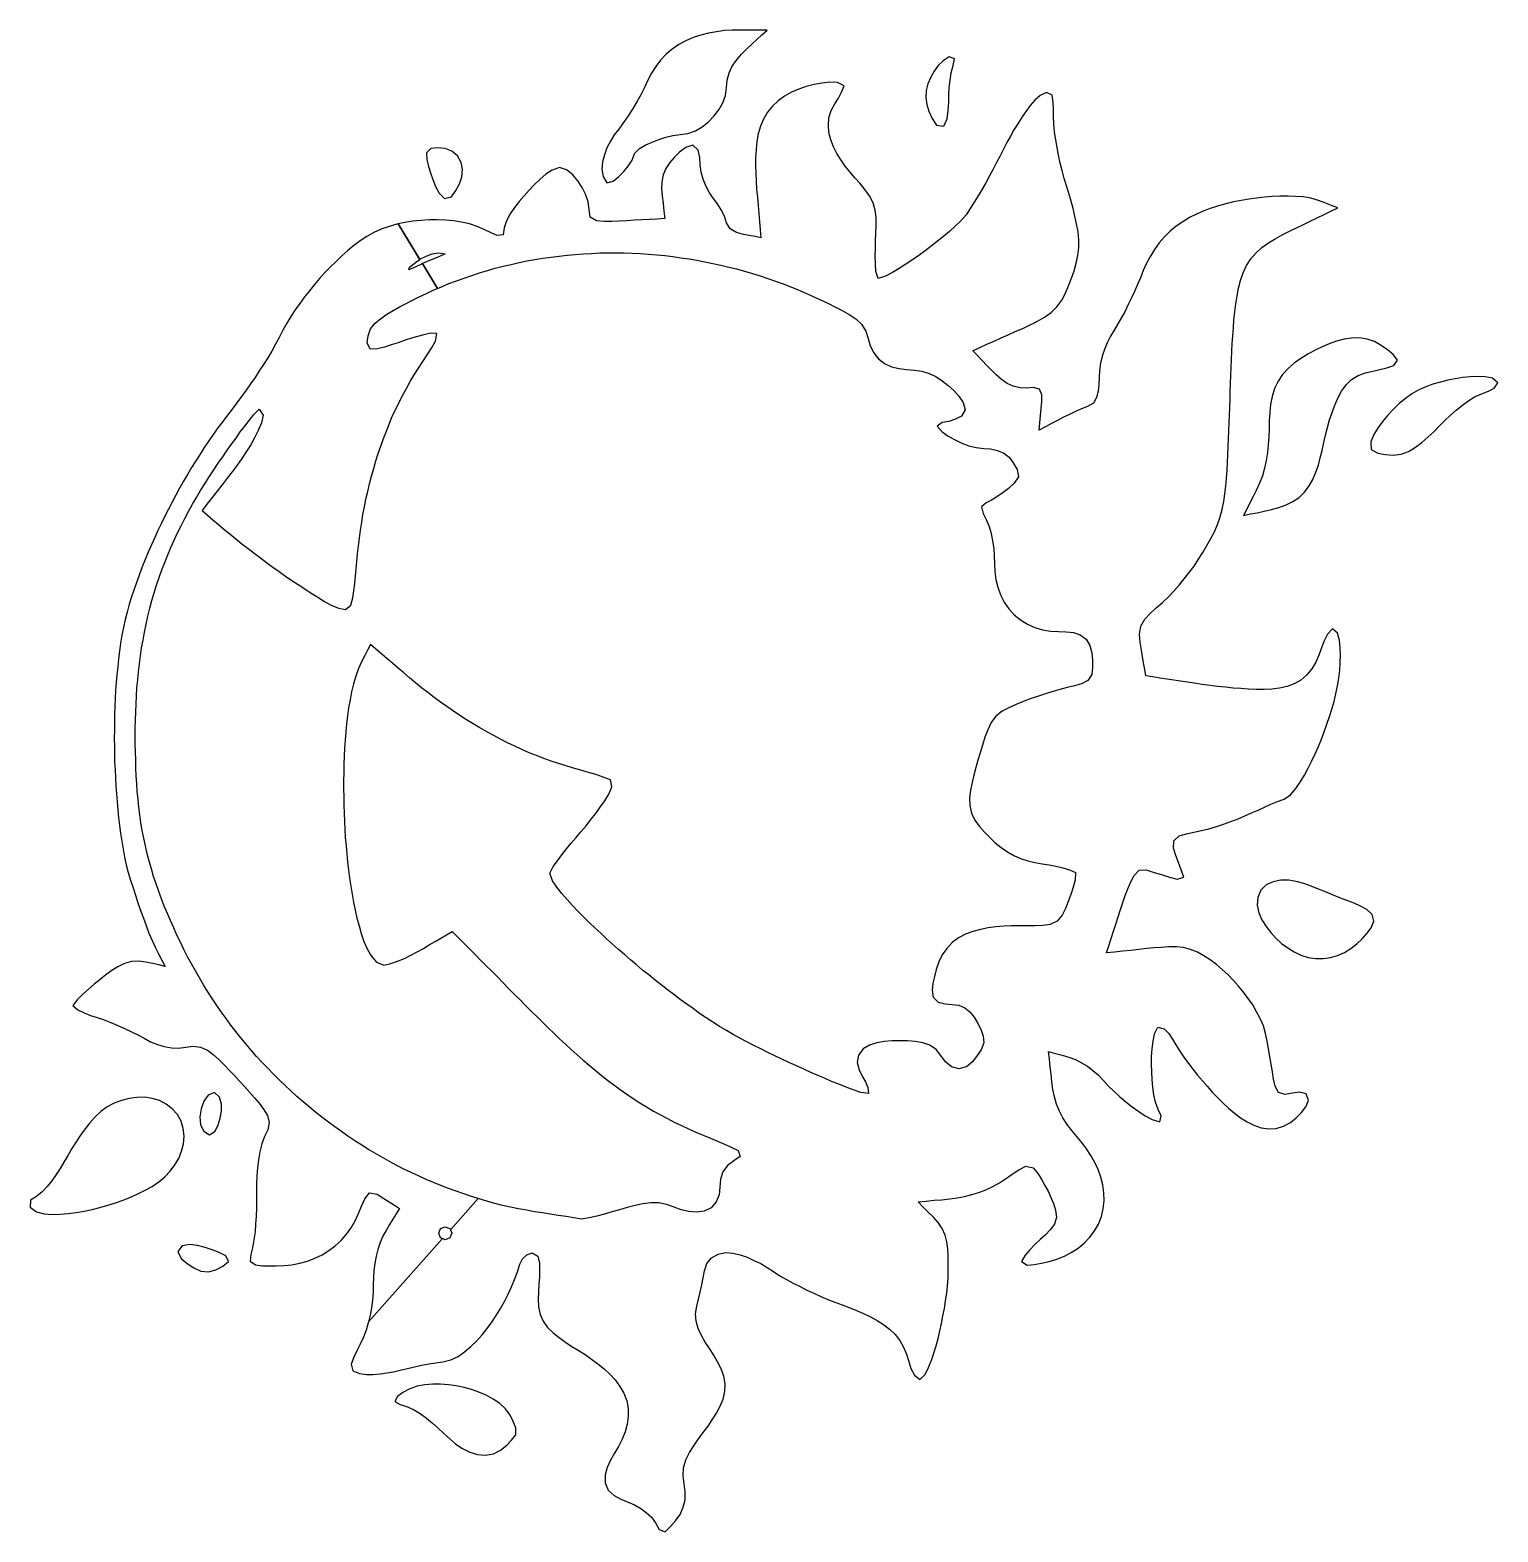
# Model space of a CAD drawing. Extents: x 0 to 63.4, y 0.4 to 65.2.
import ezdxf

# ---------------------------------------------------------------- set-up
doc = ezdxf.new("R2010")
doc.units = 0
doc.layers.add('ink_ext_XXXXXX', color=7, linetype='CONTINUOUS')

msp = doc.modelspace()

# ---------------------------------------------------------------- linework, layer by layer
at = {"layer": 'ink_ext_XXXXXX', "color": 7}
for points in [[(30.691667, 65.210972), (30.347708, 65.202153), (30.00375, 65.184514), (29.659792, 65.140417), (29.324653, 65.078681), (28.989514, 64.990486), (28.663194, 64.884653), (28.345694, 64.743542), (28.037014, 64.584792), (27.754792, 64.390764), (27.490208, 64.170278), (27.252083, 63.914514), (27.040417, 63.641111), (26.864028, 63.350069), (26.705278, 63.041389), (26.555347, 62.723889), (26.396597, 62.415208), (26.229028, 62.106528), (26.043819, 61.797847), (25.858611, 61.506806), (25.655764, 61.215764), (25.444097, 60.933542), (25.250069, 60.686597), (25.0825, 60.413194), (24.932569, 60.130972), (24.826736, 59.831111), (24.747361, 59.522431), (24.720903, 59.204931), (24.773819, 58.887431), (24.932569, 58.614028), (25.205972, 58.693403), (25.444097, 58.887431), (25.664583, 59.099097), (25.858611, 59.337222), (26.026181, 59.592986), (26.132014, 59.875208), (26.343681, 60.095694), (26.608264, 60.254444), (26.890486, 60.377917), (27.181528, 60.492569), (27.481389, 60.589583), (27.78125, 60.660139), (28.089931, 60.695417), (28.425069, 60.739514), (28.751389, 60.862986), (29.042431, 61.030556), (29.315833, 61.242222), (29.553958, 61.489167), (29.765625, 61.762569), (29.933194, 62.062431), (30.047847, 62.379931), (30.091944, 62.723889), (30.118403, 63.041389), (30.206597, 63.358889), (30.347708, 63.649931), (30.524097, 63.914514), (30.735764, 64.161458), (30.965069, 64.390764), (31.185556, 64.602431), (31.406042, 64.805278), (31.626528, 65.008125), (31.847014, 65.210972), (31.555972, 65.210972), (31.264931, 65.210972), (30.982708, 65.210972), (30.691667, 65.210972), (30.691667, 65.210972)], [(39.705139, 64.055625), (39.449375, 63.888056), (39.237708, 63.676389), (39.061319, 63.438264), (38.911389, 63.173681), (38.787917, 62.891458), (38.717361, 62.600417), (38.699722, 62.300556), (38.743819, 62.000694), (38.832014, 61.709653), (38.973125, 61.392153), (39.167153, 61.101111), (39.475833, 61.065833), (39.616944, 61.383333), (39.669861, 61.736111), (39.6875, 62.088889), (39.696319, 62.406389), (39.713958, 62.723889), (39.749236, 63.050208), (39.793333, 63.367708), (39.872708, 63.676389), (39.934444, 63.967431), (39.705139, 64.055625), (39.705139, 64.055625)], [(34.554583, 62.962014), (34.210625, 62.917917), (33.875486, 62.856181), (33.540347, 62.776806), (33.214028, 62.662153), (32.905347, 62.529861), (32.605486, 62.362292), (32.332083, 62.159444), (32.076319, 61.930139), (31.864653, 61.665556), (31.697083, 61.365694), (31.564792, 61.057014), (31.467778, 60.730694), (31.406042, 60.395556), (31.370764, 60.051597), (31.353125, 59.716458), (31.353125, 59.3725), (31.361944, 59.028542), (31.379583, 58.693403), (31.397222, 58.349444), (31.4325, 57.996667), (31.458958, 57.643889), (31.494236, 57.299931), (31.520694, 56.947153), (31.547153, 56.594375), (31.582431, 56.241597), (31.335486, 56.294514), (31.079722, 56.338611), (30.832778, 56.391528), (30.532917, 56.479722), (30.259514, 56.629653), (30.091944, 56.885417), (30.00375, 57.176458), (29.871458, 57.449861), (29.703889, 57.705625), (29.5275, 57.952569), (29.351111, 58.208333), (29.201181, 58.490556), (29.086528, 58.772778), (28.998333, 59.072639), (28.963056, 59.390139), (28.945417, 59.707639), (28.874861, 60.025139), (28.636736, 60.236806), (28.336875, 60.139792), (28.072292, 59.945764), (27.842986, 59.716458), (27.648958, 59.487153), (27.481389, 59.240208), (27.366736, 58.957986), (27.305, 58.658125), (27.296181, 58.358264), (27.322639, 58.058403), (27.357917, 57.732083), (27.393194, 57.396944), (27.428472, 57.070625), (27.102153, 57.052986), (26.775833, 57.035347), (26.449514, 57.017708), (26.123194, 57.000069), (25.796875, 56.982431), (25.470556, 56.964792), (25.144236, 56.947153), (24.817917, 56.947153), (24.491597, 56.982431), (24.218194, 57.141181), (24.165278, 57.458681), (24.121181, 57.793819), (24.015347, 58.120139), (23.865417, 58.42), (23.680208, 58.702222), (23.459722, 58.966806), (23.195139, 59.178472), (22.886458, 59.284306), (22.577778, 59.169653), (22.304375, 58.984444), (22.048611, 58.772778), (21.810486, 58.543472), (21.581181, 58.305347), (21.360694, 58.058403), (21.149028, 57.811458), (20.946181, 57.546875), (20.760972, 57.273472), (20.593403, 56.982431), (20.505208, 56.67375), (20.461111, 56.373889), (20.196528, 56.347431), (19.931944, 56.462083), (19.667361, 56.594375), (19.341042, 56.735486), (19.005903, 56.841319), (18.661944, 56.920694), (18.309167, 56.973611), (17.965208, 57.000069), (17.612431, 57.017708), (17.259653, 57.017708), (16.906875, 56.99125), (16.562917, 56.955972), (16.210139, 56.903056), (15.927917, 56.841319), (16.853958, 55.306736), (16.889236, 55.333194), (17.136181, 55.456667), (17.391944, 55.553681), (17.656528, 55.597778), (17.947569, 55.544861), (17.674167, 55.421389), (17.427222, 55.315556), (17.180278, 55.218542), (16.968611, 55.130347), (17.62125, 54.054375), (17.788819, 54.124931), (18.115139, 54.266042), (18.441458, 54.389514), (18.767778, 54.504167), (19.102917, 54.618819), (19.438056, 54.733472), (19.773194, 54.830486), (20.108333, 54.9275), (20.452292, 55.015694), (20.79625, 55.095069), (21.140208, 55.174444), (21.484167, 55.245), (21.828125, 55.306736), (22.172083, 55.359653), (22.524861, 55.412569), (22.868819, 55.456667), (23.221597, 55.491944), (23.565556, 55.527222), (23.918333, 55.553681), (24.271111, 55.571319), (24.623889, 55.588958), (24.976667, 55.588958), (25.329444, 55.597778), (25.673403, 55.588958), (26.026181, 55.580139), (26.378958, 55.5625), (26.731736, 55.536042), (27.084514, 55.509583), (27.428472, 55.474306), (27.78125, 55.430208), (28.125208, 55.386111), (28.477986, 55.333194), (28.821944, 55.280278), (29.165903, 55.209722), (29.509861, 55.139167), (29.853819, 55.068611), (30.197778, 54.980417), (30.532917, 54.901042), (30.876875, 54.804028), (31.212014, 54.707014), (31.547153, 54.601181), (31.882292, 54.486528), (32.217431, 54.371875), (32.54375, 54.257222), (32.870069, 54.124931), (33.196389, 53.992639), (33.522708, 53.851528), (33.840208, 53.710417), (34.157708, 53.569306), (34.466389, 53.419375), (34.775069, 53.269444), (35.08375, 53.110694), (35.383611, 52.934306), (35.674653, 52.740278), (35.921597, 52.510972), (36.115625, 52.219931), (36.212639, 51.893611), (36.300833, 51.576111), (36.450764, 51.27625), (36.653611, 51.020486), (36.918194, 50.817639), (37.218056, 50.676528), (37.544375, 50.597153), (37.870694, 50.553056), (38.205833, 50.535417), (38.523333, 50.491319), (38.840833, 50.394306), (39.131875, 50.253194), (39.405278, 50.076806), (39.669861, 49.873958), (39.907986, 49.653472), (40.128472, 49.415347), (40.304861, 49.141944), (40.393056, 48.824444), (40.243125, 48.551042), (39.978542, 48.41875), (39.696319, 48.321736), (39.405278, 48.277639), (39.184792, 48.118889), (39.405278, 47.871944), (39.669861, 47.686736), (39.960903, 47.527986), (40.251944, 47.386875), (40.560625, 47.272222), (40.878125, 47.192847), (41.204444, 47.14875), (41.495486, 47.131111), (41.786528, 47.069375), (42.059931, 46.954722), (42.298056, 46.769514), (42.474444, 46.531389), (42.642014, 46.240347), (42.694931, 45.922847), (42.509722, 45.649444), (42.262778, 45.428958), (42.033472, 45.252569), (41.804167, 45.093819), (41.557222, 44.935069), (41.301458, 44.811597), (41.098611, 44.626389), (41.169167, 44.344167), (41.310278, 44.088403), (41.43375, 43.788542), (41.521944, 43.479861), (41.583681, 43.162361), (41.627778, 42.836042), (41.654236, 42.518542), (41.663056, 42.192222), (41.680694, 41.848264), (41.724792, 41.495486), (41.804167, 41.160347), (41.927639, 40.834028), (42.086389, 40.516528), (42.280417, 40.234306), (42.518542, 39.969722), (42.783125, 39.749236), (43.082986, 39.564028), (43.400486, 39.422917), (43.735625, 39.325903), (44.079583, 39.264167), (44.432361, 39.246528), (44.749861, 39.237708), (45.067361, 39.202431), (45.367222, 39.105417), (45.622986, 38.920208), (45.781736, 38.646806), (45.861111, 38.338125), (45.887569, 38.020625), (45.896389, 37.703125), (45.861111, 37.394444), (45.693542, 37.138681), (45.420139, 36.98875), (45.120278, 36.909375), (44.802778, 36.838819), (44.485278, 36.750625), (44.176597, 36.662431), (43.867917, 36.565417), (43.559236, 36.459583), (43.250556, 36.35375), (42.950694, 36.239097), (42.624375, 36.115625), (42.306875, 35.974514), (41.998194, 35.815764), (41.724792, 35.604097), (41.521944, 35.321875), (41.372014, 35.013194), (41.248542, 34.686875), (41.142708, 34.351736), (41.045694, 34.016597), (40.948681, 33.699097), (40.860486, 33.381597), (40.772292, 33.055278), (40.692917, 32.728958), (40.631181, 32.402639), (40.587083, 32.076319), (40.595903, 31.741181), (40.666458, 31.414861), (40.816389, 31.115), (41.010417, 30.841597), (41.230903, 30.594653), (41.469028, 30.356528), (41.698333, 30.136042), (41.954097, 29.933194), (42.218681, 29.747986), (42.492083, 29.589236), (42.791944, 29.456944), (43.100625, 29.359931), (43.409306, 29.280556), (43.726806, 29.227639), (44.026667, 29.174722), (44.317708, 29.121806), (44.60875, 29.05125), (44.899792, 28.971875), (45.164375, 28.848403), (45.146736, 28.530903), (45.058542, 28.213403), (44.961528, 27.904722), (44.846875, 27.604861), (44.723403, 27.296181), (44.582292, 27.005139), (44.370625, 26.749375), (44.070764, 26.608264), (43.744444, 26.564167), (43.409306, 26.555347), (43.074167, 26.546528), (42.747847, 26.546528), (42.403889, 26.546528), (42.06875, 26.528889), (41.724792, 26.502431), (41.389653, 26.458333), (41.054514, 26.387778), (40.728194, 26.299583), (40.410694, 26.184931), (40.110833, 26.026181), (39.837431, 25.823333), (39.599306, 25.576389), (39.405278, 25.294167), (39.255347, 24.994306), (39.149514, 24.667986), (39.070139, 24.368125), (39.008403, 24.068264), (38.973125, 23.768403), (39.017222, 23.468542), (39.228889, 23.248056), (39.52875, 23.1775), (39.837431, 23.159861), (40.119653, 23.124583), (40.384236, 23.009931), (40.604722, 22.833542), (40.789931, 22.604236), (40.931042, 22.357292), (41.072153, 22.083889), (41.177986, 21.792847), (41.204444, 21.492986), (41.089792, 21.201944), (40.922222, 20.946181), (40.710556, 20.681597), (40.454792, 20.469931), (40.128472, 20.372917), (39.810972, 20.461111), (39.555208, 20.681597), (39.343542, 20.955), (39.140694, 21.210764), (38.876111, 21.395972), (38.567431, 21.501806), (38.241111, 21.554722), (37.914792, 21.581181), (37.588472, 21.59), (37.253333, 21.581181), (36.918194, 21.554722), (36.591875, 21.501806), (36.274375, 21.404792), (35.992153, 21.237222), (35.789306, 20.972639), (35.736389, 20.646319), (35.815764, 20.328819), (35.965694, 20.028958), (36.097986, 19.808472), (36.195, 19.570347), (36.221458, 19.314583), (35.895139, 19.358681), (35.568819, 19.464514), (35.260139, 19.587986), (34.942639, 19.711458), (34.633958, 19.834931), (34.325278, 19.967222), (34.016597, 20.099514), (33.707917, 20.231806), (33.399236, 20.372917), (33.090556, 20.514028), (32.781875, 20.655139), (32.482014, 20.79625), (32.182153, 20.937361), (31.873472, 21.087292), (31.573611, 21.237222), (31.27375, 21.387153), (30.973889, 21.537083), (30.674028, 21.695833), (30.382986, 21.863403), (30.091944, 22.030972), (29.800903, 22.207361), (29.509861, 22.392569), (29.218819, 22.577778), (28.936597, 22.771806), (28.654375, 22.974653), (28.380972, 23.168681), (28.09875, 23.371528), (27.825347, 23.583194), (27.551944, 23.786042), (27.278542, 23.997708), (27.013958, 24.209375), (26.740556, 24.429861), (26.475972, 24.641528), (26.211389, 24.862014), (25.955625, 25.0825), (25.691042, 25.311806), (25.435278, 25.532292), (25.170694, 25.761597), (24.92375, 25.990903), (24.667986, 26.229028), (24.412222, 26.458333), (24.165278, 26.696458), (23.918333, 26.934583), (23.680208, 27.181528), (23.442083, 27.428472), (23.212778, 27.684236), (22.992292, 27.94), (22.771806, 28.213403), (22.586597, 28.495625), (22.471944, 28.821944), (22.613056, 29.104167), (22.798264, 29.359931), (22.992292, 29.615694), (23.186319, 29.871458), (23.389167, 30.118403), (23.600833, 30.356528), (23.8125, 30.612292), (24.032986, 30.868056), (24.244653, 31.132639), (24.456319, 31.397222), (24.650347, 31.670625), (24.844375, 31.944028), (25.020764, 32.235069), (25.144236, 32.54375), (25.0825, 32.843611), (24.773819, 32.967083), (24.456319, 33.072917), (24.138819, 33.169931), (23.8125, 33.266944), (23.495, 33.355139), (23.1775, 33.452153), (22.851181, 33.549167), (22.524861, 33.655), (22.207361, 33.769653), (21.889861, 33.893125), (21.572361, 34.016597), (21.263681, 34.157708), (20.955, 34.298819), (20.646319, 34.44875), (20.346458, 34.598681), (20.046597, 34.757431), (19.746736, 34.925), (19.455694, 35.092569), (19.164653, 35.268958), (18.873611, 35.445347), (18.591389, 35.630556), (18.309167, 35.815764), (18.026944, 36.009792), (17.744722, 36.203819), (17.471319, 36.406667), (17.206736, 36.618333), (16.933333, 36.821181), (16.66875, 37.041667), (16.412986, 37.253333), (16.174861, 37.465), (15.927917, 37.667847), (15.689792, 37.870694), (15.451667, 38.073542), (15.213542, 38.276389), (14.966597, 38.488056), (14.728472, 38.690903), (14.605, 38.452778), (14.481528, 38.214653), (14.358056, 37.976528), (14.208125, 37.659028), (14.093472, 37.323889), (13.996458, 36.98875), (13.917083, 36.653611), (13.846528, 36.309653), (13.784792, 35.956875), (13.740694, 35.612917), (13.696597, 35.260139), (13.661319, 34.916181), (13.634861, 34.563403), (13.608403, 34.210625), (13.590764, 33.866667), (13.581944, 33.513889), (13.573125, 33.161111), (13.564306, 32.808333), (13.564306, 32.455556), (13.573125, 32.111597), (13.573125, 31.758819), (13.590764, 31.406042), (13.608403, 31.053264), (13.626042, 30.709306), (13.643681, 30.356528), (13.678958, 30.00375), (13.705417, 29.659792), (13.740694, 29.307014), (13.784792, 28.954236), (13.828889, 28.610278), (13.881806, 28.266319), (13.934722, 27.913542), (13.996458, 27.569583), (14.067014, 27.225625), (14.146389, 26.881667), (14.234583, 26.546528), (14.331597, 26.211389), (14.44625, 25.87625), (14.587361, 25.55875), (14.754931, 25.250069), (14.984236, 24.985486), (15.301736, 24.853194), (15.610417, 24.92375), (15.901458, 25.029583), (16.1925, 25.144236), (16.474722, 25.285347), (16.748125, 25.426458), (17.021528, 25.576389), (17.268472, 25.726319), (17.515417, 25.867431), (17.762361, 26.017361), (18.009306, 26.158472), (18.25625, 26.308403), (18.503194, 26.061458), (18.750139, 25.814514), (18.988264, 25.567569), (19.235208, 25.320625), (19.473333, 25.073681), (19.720278, 24.826736), (19.967222, 24.588611), (20.205347, 24.341667), (20.452292, 24.094722), (20.690417, 23.847778), (20.937361, 23.600833), (21.184306, 23.353889), (21.422431, 23.106944), (21.669375, 22.868819), (21.9075, 22.630694), (22.154444, 22.38375), (22.392569, 22.145625), (22.639514, 21.916319), (22.886458, 21.678194), (23.142222, 21.440069), (23.389167, 21.210764), (23.644931, 20.981458), (23.900694, 20.760972), (24.165278, 20.540486), (24.421042, 20.32), (24.685625, 20.099514), (24.959028, 19.887847), (25.232431, 19.685), (25.505833, 19.482153), (25.788056, 19.288125), (26.070278, 19.094097), (26.3525, 18.908889), (26.643542, 18.7325), (26.943403, 18.556111), (27.243264, 18.397361), (27.543125, 18.229792), (27.842986, 18.079861), (28.151667, 17.929931), (28.460347, 17.788819), (28.777847, 17.647708), (29.086528, 17.506597), (29.404028, 17.383125), (29.703889, 17.259653), (30.00375, 17.127361), (30.303611, 16.995069), (30.594653, 16.845139), (30.682847, 16.589375), (30.409444, 16.404167), (30.136042, 16.210139), (29.942014, 15.927917), (29.836181, 15.610417), (29.809722, 15.266458), (29.774444, 14.940139), (29.650972, 14.631458), (29.430486, 14.384514), (29.130625, 14.234583), (28.804306, 14.190486), (28.469167, 14.225764), (28.142847, 14.296319), (27.834167, 14.410972), (27.507847, 14.525625), (27.172708, 14.587361), (26.82875, 14.587361), (26.484792, 14.543264), (26.149653, 14.472708), (25.814514, 14.393333), (25.479375, 14.296319), (25.153056, 14.208125), (24.826736, 14.111111), (24.500417, 14.022917), (24.174097, 13.943542), (23.838958, 13.881806), (23.503819, 13.943542), (23.168681, 13.996458), (22.824722, 14.049375), (22.489583, 14.102292), (22.154444, 14.155208), (21.810486, 14.208125), (21.457708, 14.269861), (21.11375, 14.331597), (20.778611, 14.402153), (20.434653, 14.481528), (20.099514, 14.569722), (19.755556, 14.666736), (19.420417, 14.76375), (19.376319, 14.781389), (18.176875, 13.432014), (18.238611, 13.282083), (18.150417, 13.088056), (17.956389, 12.999861), (17.841736, 13.052778), (14.640278, 9.454444), (14.631458, 9.419167), (14.543264, 9.101667), (14.428611, 8.792986), (14.2875, 8.493125), (14.146389, 8.210903), (14.005278, 7.928681), (13.890625, 7.628819), (13.961181, 7.346597), (14.261042, 7.223125), (14.552083, 7.187847), (14.843125, 7.187847), (15.142986, 7.214306), (15.434028, 7.249583), (15.725069, 7.3025), (16.016111, 7.373056), (16.324792, 7.443611), (16.624653, 7.514167), (16.933333, 7.584722), (17.242014, 7.637639), (17.550694, 7.690556), (17.859375, 7.734653), (18.203333, 7.814028), (18.512014, 7.963958), (18.794236, 8.166806), (19.067639, 8.387292), (19.314583, 8.634236), (19.543889, 8.898819), (19.764375, 9.163403), (19.967222, 9.445625), (20.16125, 9.736667), (20.337639, 10.036528), (20.514028, 10.336389), (20.672778, 10.645069), (20.813889, 10.962569), (20.946181, 11.288889), (21.069653, 11.615208), (21.175486, 11.941528), (21.290139, 12.170833), (21.475347, 12.356042), (21.713472, 12.435417), (21.951597, 12.285486), (22.022153, 11.994444), (22.030972, 11.694583), (22.022153, 11.394722), (21.995694, 11.094861), (21.978056, 10.768542), (21.969236, 10.442222), (21.986875, 10.107083), (22.057431, 9.780764), (22.189722, 9.480903), (22.374931, 9.216319), (22.613056, 8.978194), (22.868819, 8.775347), (23.142222, 8.581319), (23.415625, 8.396111), (23.697847, 8.228542), (23.988889, 8.043333), (24.271111, 7.849306), (24.544514, 7.646458), (24.809097, 7.425972), (25.064861, 7.196667), (25.294167, 6.949722), (25.497014, 6.6675), (25.664583, 6.376458), (25.788056, 6.050139), (25.849792, 5.715), (25.858611, 5.379861), (25.814514, 5.035903), (25.7175, 4.709583), (25.594028, 4.392083), (25.435278, 4.083403), (25.267708, 3.783542), (25.091319, 3.4925), (24.950208, 3.175), (24.853194, 2.848681), (24.853194, 2.504722), (24.994306, 2.196042), (25.24125, 1.966736), (25.541111, 1.799167), (25.858611, 1.666875), (26.132014, 1.552222), (26.396597, 1.402292), (26.634722, 1.225903), (26.855208, 1.023056), (27.031597, 0.784931), (27.190347, 0.493889), (27.454931, 0.388056), (27.684236, 0.617361), (27.895903, 0.873125), (28.089931, 1.146528), (28.231042, 1.455208), (28.310417, 1.781528), (28.310417, 2.125486), (28.266319, 2.460625), (28.222222, 2.813403), (28.239861, 3.157361), (28.336875, 3.501319), (28.495625, 3.818819), (28.680833, 4.109861), (28.883681, 4.400903), (29.095347, 4.683125), (29.298194, 4.956528), (29.483403, 5.229931), (29.668611, 5.512153), (29.827361, 5.812014), (29.950833, 6.120694), (30.030208, 6.447014), (30.039028, 6.782153), (29.977292, 7.117292), (29.862639, 7.434792), (29.712708, 7.734653), (29.545139, 8.025694), (29.359931, 8.307917), (29.174722, 8.581319), (29.015972, 8.872361), (28.874861, 9.163403), (28.786667, 9.480903), (28.760208, 9.807222), (28.813125, 10.133542), (28.883681, 10.442222), (28.954236, 10.742083), (29.024792, 11.050764), (29.086528, 11.359444), (29.148264, 11.659306), (29.254097, 11.967986), (29.448125, 12.22375), (29.730347, 12.3825), (30.047847, 12.444236), (30.365347, 12.417778), (30.682847, 12.347222), (30.991528, 12.241389), (31.282569, 12.109097), (31.573611, 11.967986), (31.847014, 11.800417), (32.120417, 11.624028), (32.402639, 11.447639), (32.684861, 11.288889), (32.975903, 11.130139), (33.275764, 10.980208), (33.566806, 10.830278), (33.866667, 10.689167), (34.166528, 10.556875), (34.475208, 10.424583), (34.775069, 10.301111), (35.08375, 10.186458), (35.392431, 10.071806), (35.701111, 9.948333), (36.009792, 9.816042), (36.309653, 9.674931), (36.600694, 9.516181), (36.874097, 9.348611), (37.138681, 9.145764), (37.376806, 8.907639), (37.570833, 8.651875), (37.738403, 8.360833), (37.861875, 8.060972), (37.958889, 7.743472), (38.055903, 7.443611), (38.205833, 7.161389), (38.435139, 6.967361), (38.664444, 7.187847), (38.814375, 7.487708), (38.937847, 7.796389), (39.043681, 8.105069), (39.140694, 8.422569), (39.228889, 8.740069), (39.308264, 9.066389), (39.378819, 9.383889), (39.440556, 9.710208), (39.502292, 10.036528), (39.555208, 10.362847), (39.599306, 10.689167), (39.634583, 11.015486), (39.661042, 11.341806), (39.669861, 11.676944), (39.669861, 11.985625), (39.661042, 12.294306), (39.643403, 12.602986), (39.608125, 12.911667), (39.52875, 13.202708), (39.405278, 13.484931), (39.228889, 13.740694), (39.026042, 13.97), (38.805556, 14.190486), (38.585069, 14.410972), (38.364583, 14.631458), (38.708542, 14.666736), (39.0525, 14.702014), (39.396458, 14.728472), (39.740417, 14.76375), (40.057917, 14.807847), (40.375417, 14.869583), (40.684097, 14.948958), (40.992778, 15.045972), (41.292639, 15.160625), (41.5925, 15.301736), (41.874722, 15.451667), (42.139306, 15.628056), (42.421528, 15.830903), (42.712569, 16.016111), (43.012431, 16.174861), (43.329931, 16.104306), (43.541597, 15.839722), (43.700347, 15.592778), (43.841458, 15.345833), (43.97375, 15.090069), (44.088403, 14.825486), (44.203056, 14.560903), (44.300069, 14.269861), (44.335347, 13.97), (44.247153, 13.678958), (44.070764, 13.432014), (43.859097, 13.211528), (43.638611, 13.008681), (43.409306, 12.788194), (43.188819, 12.567708), (42.985972, 12.329583), (42.836042, 12.056181), (43.074167, 11.90625), (43.382847, 11.932708), (43.691528, 11.985625), (44.026667, 12.065), (44.352986, 12.162014), (44.679306, 12.294306), (44.979167, 12.453056), (45.270208, 12.638264), (45.534792, 12.85875), (45.781736, 13.105694), (45.984583, 13.379097), (46.152153, 13.678958), (46.275625, 14.005278), (46.355, 14.331597), (46.390278, 14.675556), (46.381458, 15.019514), (46.337361, 15.363472), (46.249167, 15.698611), (46.134514, 16.024931), (45.993403, 16.333611), (45.825833, 16.633472), (45.640625, 16.924514), (45.437778, 17.197917), (45.217292, 17.4625), (44.996806, 17.718264), (44.802778, 17.974028), (44.617569, 18.25625), (44.467639, 18.547292), (44.344167, 18.847153), (44.247153, 19.164653), (44.185417, 19.490972), (44.141319, 19.817292), (44.106042, 20.143611), (44.070764, 20.469931), (44.035486, 20.79625), (44.000208, 21.122569), (44.29125, 21.043194), (44.582292, 20.963819), (44.873333, 20.875625), (45.155556, 20.778611), (45.420139, 20.6375), (45.675903, 20.487569), (45.914028, 20.311181), (46.143333, 20.117153), (46.346181, 19.896667), (46.575486, 19.640903), (46.822431, 19.402778), (47.078194, 19.173472), (47.333958, 18.952986), (47.607361, 18.741319), (47.889583, 18.538472), (48.171806, 18.353264), (48.471667, 18.185694), (48.797986, 18.088681), (48.850903, 18.344444), (48.727431, 18.626667), (48.612778, 18.935347), (48.542222, 19.261667), (48.498125, 19.587986), (48.471667, 19.914306), (48.454028, 20.249444), (48.445208, 20.575764), (48.445208, 20.910903), (48.462847, 21.237222), (48.506944, 21.563542), (48.568681, 21.889861), (48.718611, 22.172083), (48.983194, 22.101528), (49.186042, 21.898681), (49.353611, 21.660556), (49.494722, 21.413611), (49.662292, 21.140208), (49.838681, 20.875625), (50.032708, 20.611042), (50.226736, 20.355278), (50.429583, 20.108333), (50.64125, 19.861389), (50.852917, 19.614444), (51.064583, 19.376319), (51.285069, 19.138194), (51.523194, 18.908889), (51.761319, 18.679583), (52.017083, 18.467917), (52.281667, 18.265069), (52.563889, 18.088681), (52.854931, 17.93875), (53.172431, 17.832917), (53.49875, 17.788819), (53.825069, 17.806458), (54.142569, 17.903472), (54.433611, 18.062222), (54.689375, 18.265069), (54.909861, 18.485556), (55.095069, 18.7325), (55.209722, 19.014722), (55.112708, 19.296944), (54.821667, 19.376319), (54.521806, 19.332222), (54.213125, 19.270486), (53.922083, 19.358681), (53.780972, 19.632083), (53.710417, 19.931944), (53.6575, 20.240625), (53.604583, 20.575764), (53.542847, 20.910903), (53.489931, 21.246042), (53.428194, 21.572361), (53.366458, 21.9075), (53.269444, 22.233819), (53.137153, 22.5425), (52.978403, 22.842361), (52.810833, 23.133403), (52.616806, 23.406806), (52.413958, 23.680208), (52.202292, 23.944792), (51.981806, 24.191736), (51.743681, 24.438681), (51.496736, 24.667986), (51.240972, 24.879653), (50.967569, 25.0825), (50.702986, 25.258889), (50.429583, 25.417639), (50.129722, 25.532292), (49.821042, 25.611667), (49.512361, 25.638125), (49.194861, 25.638125), (48.877361, 25.620486), (48.559861, 25.594028), (48.242361, 25.567569), (47.889583, 25.523472), (47.545625, 25.488194), (47.192847, 25.452917), (46.848889, 25.417639), (46.496111, 25.382361), (46.601944, 25.691042), (46.698958, 25.999722), (46.804792, 26.317222), (46.901806, 26.625903), (47.007639, 26.943403), (47.104653, 27.252083), (47.201667, 27.551944), (47.3075, 27.851806), (47.422153, 28.151667), (47.545625, 28.442708), (47.686736, 28.724931), (47.907222, 28.954236), (48.215903, 28.963056), (48.551042, 28.857222), (48.877361, 28.760208), (49.2125, 28.654375), (49.547639, 28.566181), (49.829861, 28.645556), (49.724028, 28.971875), (49.600556, 29.280556), (49.485903, 29.589236), (49.388889, 29.897917), (49.397708, 30.224236), (49.635833, 30.435903), (49.944514, 30.524097), (50.270833, 30.585833), (50.597153, 30.656389), (50.914653, 30.735764), (51.240972, 30.832778), (51.549653, 30.929792), (51.867153, 31.044444), (52.175833, 31.167917), (52.475694, 31.300208), (52.757917, 31.423681), (53.040139, 31.547153), (53.313542, 31.670625), (53.595764, 31.794097), (53.877986, 31.90875), (54.160208, 32.014583), (54.442431, 32.208611), (54.662917, 32.473194), (54.856944, 32.755417), (55.042153, 33.046458), (55.200903, 33.355139), (55.359653, 33.663819), (55.500764, 33.9725), (55.641875, 34.29), (55.774167, 34.6075), (55.897639, 34.925), (56.012292, 35.251319), (56.126944, 35.577639), (56.223958, 35.903958), (56.320972, 36.230278), (56.400347, 36.565417), (56.470903, 36.900556), (56.532639, 37.244514), (56.567917, 37.588472), (56.585556, 37.905972), (56.594375, 38.232292), (56.585556, 38.549792), (56.550278, 38.867292), (56.470903, 39.184792), (56.250417, 39.361181), (56.029931, 39.140694), (55.888819, 38.849653), (55.774167, 38.549792), (55.659514, 38.232292), (55.527222, 37.923611), (55.359653, 37.641389), (55.147986, 37.376806), (54.892222, 37.156319), (54.601181, 36.98875), (54.2925, 36.874097), (53.966181, 36.803542), (53.631042, 36.768264), (53.295903, 36.750625), (52.960764, 36.750625), (52.625625, 36.759444), (52.290486, 36.785903), (51.964167, 36.812361), (51.629028, 36.847639), (51.293889, 36.882917), (50.967569, 36.927014), (50.632431, 36.971111), (50.297292, 37.024028), (49.997431, 37.068125), (49.697569, 37.112222), (49.397708, 37.156319), (49.097847, 37.200417), (48.797986, 37.244514), (48.498125, 37.288611), (48.189444, 37.332708), (48.145347, 37.614931), (48.10125, 37.897153), (48.048333, 38.170556), (48.004236, 38.452778), (47.951319, 38.796736), (47.924861, 39.140694), (47.986597, 39.484653), (48.154167, 39.784514), (48.392292, 40.040278), (48.648056, 40.278403), (48.912639, 40.507708), (49.168403, 40.745833), (49.406528, 40.992778), (49.635833, 41.257361), (49.856319, 41.521944), (50.067986, 41.795347), (50.279653, 42.077569), (50.473681, 42.368611), (50.658889, 42.659653), (50.835278, 42.959514), (50.994028, 43.259375), (51.152778, 43.559236), (51.293889, 43.867917), (51.408542, 44.194236), (51.496736, 44.520556), (51.567292, 44.855694), (51.611389, 45.190833), (51.646667, 45.525972), (51.681944, 45.869931), (51.699583, 46.205069), (51.717222, 46.549028), (51.734861, 46.884167), (51.7525, 47.228125), (51.770139, 47.563264), (51.778958, 47.907222), (51.796597, 48.251181), (51.805417, 48.586319), (51.814236, 48.930278), (51.831875, 49.265417), (51.840694, 49.609375), (51.849514, 49.953333), (51.867153, 50.297292), (51.875972, 50.64125), (51.893611, 50.985208), (51.91125, 51.337986), (51.928889, 51.681944), (51.946528, 52.017083), (51.972986, 52.361042), (51.999444, 52.705), (52.034722, 53.048958), (52.078819, 53.392917), (52.131736, 53.736875), (52.193472, 54.072014), (52.281667, 54.407153), (52.396319, 54.733472), (52.537431, 55.042153), (52.722639, 55.333194), (52.951944, 55.597778), (53.207708, 55.818264), (53.489931, 56.021111), (53.780972, 56.206319), (54.080833, 56.365069), (54.389514, 56.523819), (54.698194, 56.67375), (54.998056, 56.814861), (55.289097, 56.964792), (55.588958, 57.105903), (55.888819, 57.247014), (56.179861, 57.388125), (56.479722, 57.538056), (56.206319, 57.643889), (55.924097, 57.749722), (55.650694, 57.855556), (55.324375, 57.952569), (54.989236, 58.005486), (54.654097, 58.031944), (54.318958, 58.040764), (53.983819, 58.040764), (53.648681, 58.023125), (53.313542, 57.996667), (52.978403, 57.961389), (52.643264, 57.908472), (52.316944, 57.855556), (51.981806, 57.793819), (51.655486, 57.714444), (51.329167, 57.62625), (51.011667, 57.520417), (50.694167, 57.405764), (50.385486, 57.264653), (50.076806, 57.114722), (49.785764, 56.938333), (49.503542, 56.744306), (49.238958, 56.523819), (48.992014, 56.276875), (48.771528, 56.021111), (48.568681, 55.738889), (48.392292, 55.447847), (48.224722, 55.147986), (48.083611, 54.839306), (47.960139, 54.512986), (47.836667, 54.221944), (47.713194, 53.930903), (47.580903, 53.648681), (47.439792, 53.366458), (47.298681, 53.084236), (47.14875, 52.802014), (46.99, 52.528611), (46.822431, 52.264028), (46.663681, 51.999444), (46.522569, 51.717222), (46.407917, 51.426181), (46.310903, 51.135139), (46.240347, 50.826458), (46.19625, 50.517778), (46.178611, 50.209097), (46.169792, 49.918056), (46.143333, 49.627014), (46.072778, 49.353611), (45.931667, 49.106667), (45.684722, 48.956736), (45.420139, 48.859722), (45.155556, 48.745069), (44.899792, 48.621597), (44.644028, 48.498125), (44.388264, 48.365833), (44.123681, 48.224722), (43.859097, 48.083611), (43.594514, 47.9425), (43.620972, 48.251181), (43.65625, 48.568681), (43.682708, 48.886181), (43.709167, 49.168403), (43.709167, 49.459444), (43.612153, 49.715208), (43.33875, 49.776944), (43.056528, 49.759306), (42.765486, 49.768125), (42.474444, 49.838681), (42.209861, 49.962153), (41.971736, 50.129722), (41.742431, 50.32375), (41.530764, 50.526597), (41.327917, 50.738264), (41.125069, 50.949931), (40.931042, 51.161597), (40.728194, 51.364444), (41.028056, 51.505556), (41.336736, 51.646667), (41.645417, 51.778958), (41.945278, 51.920069), (42.253958, 52.052361), (42.562639, 52.193472), (42.880139, 52.334583), (43.197639, 52.484514), (43.515139, 52.643264), (43.815, 52.819653), (44.106042, 53.0225), (44.352986, 53.269444), (44.564653, 53.551667), (44.723403, 53.860347), (44.864514, 54.177847), (44.987986, 54.495347), (45.102639, 54.821667), (45.190833, 55.147986), (45.261389, 55.483125), (45.296667, 55.827083), (45.296667, 56.162222), (45.270208, 56.506181), (45.208472, 56.841319), (45.137917, 57.176458), (45.058542, 57.502778), (44.970347, 57.829097), (44.873333, 58.164236), (44.7675, 58.481736), (44.670486, 58.808056), (44.582292, 59.143194), (44.502917, 59.469514), (44.432361, 59.804653), (44.370625, 60.139792), (44.308889, 60.474931), (44.255972, 60.810069), (44.220694, 61.145208), (44.203056, 61.480347), (44.203056, 61.789028), (44.194236, 62.097708), (44.150139, 62.397569), (43.912014, 62.512222), (43.638611, 62.38875), (43.400486, 62.185903), (43.197639, 61.947778), (43.012431, 61.692014), (42.836042, 61.427431), (42.668472, 61.162847), (42.500903, 60.898264), (42.350972, 60.624861), (42.201042, 60.351458), (42.051111, 60.069236), (41.901181, 59.778194), (41.75125, 59.487153), (41.601319, 59.204931), (41.442569, 58.913889), (41.283819, 58.622847), (41.125069, 58.340625), (40.9575, 58.058403), (40.789931, 57.776181), (40.613542, 57.502778), (40.437153, 57.229375), (40.207847, 56.973611), (39.969722, 56.744306), (39.722778, 56.515), (39.458194, 56.303333), (39.202431, 56.091667), (38.929028, 55.88), (38.664444, 55.685972), (38.391042, 55.483125), (38.117639, 55.289097), (37.835417, 55.103889), (37.553194, 54.918681), (37.262153, 54.751111), (36.962292, 54.592361), (36.644792, 54.486528), (36.547778, 54.786389), (36.521319, 55.121528), (36.5125, 55.447847), (36.521319, 55.782986), (36.530139, 56.109306), (36.547778, 56.444444), (36.556597, 56.779583), (36.556597, 57.114722), (36.5125, 57.441042), (36.424306, 57.758542), (36.265556, 58.058403), (36.071528, 58.331806), (35.859861, 58.587569), (35.639375, 58.834514), (35.427708, 59.081458), (35.224861, 59.337222), (35.039653, 59.601806), (34.863264, 59.875208), (34.713333, 60.16625), (34.598681, 60.466111), (34.519306, 60.783611), (34.492847, 61.109931), (34.519306, 61.427431), (34.616319, 61.744931), (34.76625, 62.027153), (34.925, 62.274097), (35.066111, 62.529861), (35.171944, 62.803264), (34.889722, 62.953194), (34.554583, 62.962014), (34.554583, 62.962014)], [(17.638889, 60.130972), (17.339028, 60.104514), (17.145, 59.910486), (17.162639, 59.619444), (17.233194, 59.328403), (17.321389, 59.046181), (17.418403, 58.763958), (17.541875, 58.455278), (17.691806, 58.164236), (17.921111, 57.934931), (18.220972, 58.014306), (18.415, 58.278889), (18.564931, 58.569931), (18.670764, 58.869792), (18.697222, 59.187292), (18.644306, 59.495972), (18.485556, 59.778194), (18.247431, 59.981042), (17.956389, 60.095694), (17.638889, 60.130972), (17.638889, 60.130972)], [(14.640278, 9.454444), (17.841736, 13.052778), (17.753542, 13.088056), (17.674167, 13.282083), (17.753542, 13.484931), (17.956389, 13.564306), (18.150417, 13.484931), (18.176875, 13.432014), (19.376319, 14.781389), (19.085278, 14.860764), (18.758958, 14.975417), (18.423819, 15.090069), (18.0975, 15.204722), (17.771181, 15.337014), (17.444861, 15.469306), (17.127361, 15.601597), (16.801042, 15.751528), (16.492361, 15.901458), (16.174861, 16.051389), (15.866181, 16.210139), (15.5575, 16.377708), (15.248819, 16.545278), (14.940139, 16.721667), (14.640278, 16.898056), (14.349236, 17.083264), (14.049375, 17.268472), (13.758333, 17.471319), (13.476111, 17.665347), (13.185069, 17.868194), (12.911667, 18.079861), (12.629444, 18.291528), (12.356042, 18.512014), (12.082639, 18.7325), (11.818056, 18.952986), (11.553472, 19.182292), (11.297708, 19.420417), (11.041944, 19.658542), (10.786181, 19.905486), (10.539236, 20.152431), (10.292292, 20.399375), (10.054167, 20.655139), (9.816042, 20.910903), (9.586736, 21.175486), (9.357431, 21.440069), (9.136944, 21.713472), (8.916458, 21.986875), (8.704792, 22.260278), (8.501944, 22.5425), (8.290278, 22.833542), (8.09625, 23.115764), (7.902222, 23.406806), (7.708194, 23.697847), (7.522986, 23.997708), (7.346597, 24.297569), (7.170208, 24.60625), (7.002639, 24.906111), (6.835069, 25.214792), (6.676319, 25.532292), (6.526389, 25.840972), (6.376458, 26.149653), (6.235347, 26.458333), (6.094236, 26.775833), (5.961944, 27.084514), (5.829653, 27.402014), (5.706181, 27.719514), (5.591528, 28.037014), (5.476875, 28.354514), (5.371042, 28.680833), (5.274028, 29.007153), (5.177014, 29.333472), (5.088819, 29.659792), (5.018264, 29.994931), (4.947708, 30.330069), (4.877153, 30.665208), (4.824236, 31.000347), (4.780139, 31.335486), (4.736042, 31.670625), (4.700764, 32.014583), (4.665486, 32.349722), (4.639028, 32.693681), (4.621389, 33.028819), (4.60375, 33.372778), (4.594931, 33.716736), (4.586111, 34.051875), (4.577292, 34.395833), (4.577292, 34.730972), (4.577292, 35.08375), (4.586111, 35.427708), (4.594931, 35.780486), (4.612569, 36.124444), (4.630208, 36.468403), (4.647847, 36.821181), (4.683125, 37.165139), (4.718403, 37.509097), (4.753681, 37.861875), (4.797778, 38.205833), (4.850694, 38.549792), (4.912431, 38.884931), (4.974167, 39.228889), (5.044722, 39.572847), (5.124097, 39.907986), (5.203472, 40.251944), (5.291667, 40.587083), (5.388681, 40.922222), (5.494514, 41.248542), (5.609167, 41.583681), (5.723819, 41.91), (5.847292, 42.236319), (5.979583, 42.553819), (6.111875, 42.871319), (6.252986, 43.188819), (6.402917, 43.506319), (6.561667, 43.815), (6.720417, 44.1325), (6.879167, 44.432361), (7.046736, 44.741042), (7.223125, 45.040903), (7.399514, 45.340764), (7.584722, 45.631806), (7.769931, 45.931667), (7.963958, 46.222708), (8.149167, 46.51375), (8.352014, 46.795972), (8.546042, 47.078194), (8.73125, 47.342778), (8.925278, 47.598542), (9.110486, 47.863125), (9.304514, 48.118889), (9.498542, 48.365833), (9.701389, 48.621597), (9.921875, 48.842083), (10.098264, 48.595139), (10.018889, 48.251181), (9.886597, 47.924861), (9.727847, 47.607361), (9.560278, 47.3075), (9.36625, 47.007639), (9.172222, 46.716597), (8.969375, 46.425556), (8.757708, 46.143333), (8.537222, 45.869931), (8.325556, 45.587708), (8.105069, 45.314306), (7.893403, 45.032083), (7.672917, 44.749861), (7.46125, 44.476458), (7.699375, 44.273611), (7.928681, 44.070764), (8.166806, 43.876736), (8.404931, 43.673889), (8.660694, 43.462222), (8.916458, 43.250556), (9.181042, 43.038889), (9.445625, 42.836042), (9.710208, 42.633194), (9.983611, 42.430347), (10.248194, 42.236319), (10.521597, 42.033472), (10.786181, 41.839444), (11.059583, 41.645417), (11.341806, 41.460208), (11.615208, 41.275), (11.897431, 41.089792), (12.170833, 40.904583), (12.461875, 40.728194), (12.744097, 40.551806), (13.035139, 40.393056), (13.343819, 40.260764), (13.6525, 40.199028), (13.881806, 40.393056), (13.97, 40.701736), (14.014097, 41.010417), (14.058194, 41.327917), (14.084653, 41.636597), (14.111111, 41.954097), (14.137569, 42.271597), (14.172847, 42.606736), (14.208125, 42.950694), (14.252222, 43.285833), (14.296319, 43.620972), (14.349236, 43.964931), (14.402153, 44.300069), (14.472708, 44.635208), (14.534444, 44.961528), (14.613819, 45.296667), (14.693194, 45.631806), (14.772569, 45.958125), (14.869583, 46.284444), (14.966597, 46.610764), (15.063611, 46.937083), (15.178264, 47.254583), (15.292917, 47.580903), (15.416389, 47.898403), (15.539861, 48.207083), (15.672153, 48.524583), (15.813264, 48.833264), (15.963194, 49.141944), (16.113125, 49.441806), (16.280694, 49.741667), (16.439444, 50.041528), (16.615833, 50.332569), (16.801042, 50.623611), (16.98625, 50.905833), (17.180278, 51.188056), (17.365486, 51.479097), (17.533056, 51.787778), (17.594792, 52.114097), (17.321389, 52.122917), (17.039167, 52.061181), (16.765764, 51.990625), (16.501181, 51.91125), (16.227778, 51.823056), (15.927917, 51.717222), (15.628056, 51.620208), (15.328194, 51.523194), (15.028333, 51.452639), (14.719653, 51.443819), (14.587361, 51.708403), (14.622639, 52.017083), (14.728472, 52.316944), (14.931319, 52.555069), (15.178264, 52.757917), (15.434028, 52.943125), (15.707431, 53.101875), (15.980833, 53.260625), (16.263056, 53.410556), (16.545278, 53.551667), (16.8275, 53.692778), (17.145, 53.842708), (17.4625, 53.992639), (17.62125, 54.054375), (16.968611, 55.130347), (16.933333, 55.112708), (16.686389, 54.998056), (16.386528, 54.865764), (16.412986, 54.971597), (16.66875, 55.174444), (16.853958, 55.306736), (15.927917, 56.841319), (15.866181, 56.8325), (15.531042, 56.735486), (15.195903, 56.620833), (14.878403, 56.479722), (14.578542, 56.303333), (14.2875, 56.118125), (14.014097, 55.906458), (13.749514, 55.694792), (13.49375, 55.465486), (13.246806, 55.227361), (12.999861, 54.989236), (12.761736, 54.742292), (12.532431, 54.486528), (12.311944, 54.221944), (12.091458, 53.957361), (11.879792, 53.692778), (11.676944, 53.410556), (11.482917, 53.137153), (11.288889, 52.846111), (11.1125, 52.555069), (10.944931, 52.255208), (10.795, 51.946528), (10.63625, 51.646667), (10.468681, 51.355625), (10.292292, 51.064583), (10.115903, 50.782361), (9.930694, 50.500139), (9.745486, 50.217917), (9.551458, 49.944514), (9.357431, 49.662292), (9.163403, 49.388889), (8.960556, 49.115486), (8.766528, 48.850903), (8.554861, 48.586319), (8.352014, 48.312917), (8.140347, 48.039514), (7.946319, 47.757292), (7.752292, 47.475069), (7.558264, 47.192847), (7.373056, 46.910625), (7.187847, 46.619583), (7.011458, 46.328542), (6.835069, 46.028681), (6.658681, 45.737639), (6.491111, 45.437778), (6.323542, 45.137917), (6.164792, 44.838056), (6.006042, 44.538194), (5.856111, 44.229514), (5.706181, 43.920833), (5.55625, 43.612153), (5.415139, 43.303472), (5.274028, 42.985972), (5.132917, 42.677292), (5.000625, 42.359792), (4.877153, 42.042292), (4.753681, 41.724792), (4.639028, 41.398472), (4.524375, 41.080972), (4.418542, 40.754653), (4.312708, 40.428333), (4.224514, 40.093194), (4.136319, 39.766875), (4.065764, 39.431736), (4.004028, 39.087778), (3.942292, 38.752639), (3.898194, 38.408681), (3.854097, 38.073542), (3.818819, 37.729583), (3.783542, 37.385625), (3.757083, 37.050486), (3.730625, 36.706528), (3.712986, 36.362569), (3.695347, 36.018611), (3.686528, 35.674653), (3.677708, 35.330694), (3.677708, 34.986736), (3.668889, 34.642778), (3.677708, 34.298819), (3.677708, 33.954861), (3.686528, 33.619722), (3.704167, 33.275764), (3.721806, 32.931806), (3.739444, 32.587847), (3.765903, 32.243889), (3.792361, 31.899931), (3.818819, 31.555972), (3.854097, 31.220833), (3.898194, 30.876875), (3.942292, 30.541736), (3.995208, 30.197778), (4.056944, 29.862639), (4.118681, 29.518681), (4.189236, 29.183542), (4.277431, 28.857222), (4.374444, 28.522083), (4.480278, 28.195764), (4.586111, 27.869444), (4.691944, 27.534306), (4.806597, 27.207986), (4.930069, 26.881667), (5.044722, 26.564167), (5.168194, 26.237847), (5.300486, 25.920347), (5.450417, 25.602847), (5.582708, 25.338264), (5.723819, 25.064861), (5.864931, 24.800278), (5.591528, 24.862014), (5.318125, 24.92375), (5.035903, 24.985486), (4.727222, 25.029583), (4.409722, 25.011944), (4.109861, 24.92375), (3.827639, 24.782639), (3.563056, 24.615069), (3.307292, 24.429861), (3.060347, 24.235833), (2.804583, 24.024167), (2.557639, 23.8125), (2.310694, 23.600833), (2.081389, 23.371528), (1.887361, 23.115764), (2.099028, 22.921736), (2.372431, 22.798264), (2.645833, 22.683611), (2.928056, 22.586597), (3.227917, 22.489583), (3.527778, 22.374931), (3.818819, 22.251458), (4.109861, 22.119167), (4.392083, 21.986875), (4.683125, 21.845764), (4.956528, 21.695833), (5.23875, 21.545903), (5.529792, 21.43125), (5.829653, 21.334236), (6.138333, 21.281319), (6.447014, 21.263681), (6.764514, 21.307778), (7.082014, 21.351875), (7.399514, 21.316597), (7.690556, 21.184306), (7.946319, 20.990278), (8.184444, 20.778611), (8.41375, 20.549306), (8.634236, 20.32), (8.854722, 20.081875), (9.075208, 19.84375), (9.286875, 19.614444), (9.507361, 19.376319), (9.719028, 19.129375), (9.921875, 18.89125), (10.115903, 18.635486), (10.283472, 18.362083), (10.362847, 18.062222), (10.301111, 17.744722), (10.16, 17.4625), (10.036528, 17.136181), (9.957153, 16.792222), (9.895417, 16.448264), (9.851319, 16.104306), (9.824861, 15.760347), (9.807222, 15.407569), (9.807222, 15.063611), (9.816042, 14.710833), (9.807222, 14.366875), (9.798403, 14.022917), (9.771944, 13.678958), (9.745486, 13.335), (9.701389, 12.991042), (9.639653, 12.647083), (9.560278, 12.364861), (9.542639, 12.073819), (9.771944, 11.915069), (10.062986, 11.879792), (10.362847, 11.879792), (10.653889, 11.870972), (10.997847, 11.888611), (11.341806, 11.923889), (11.676944, 11.994444), (12.012083, 12.082639), (12.329583, 12.206111), (12.647083, 12.356042), (12.938125, 12.54125), (13.211528, 12.744097), (13.467292, 12.973403), (13.696597, 13.237986), (13.899444, 13.511389), (14.067014, 13.81125), (14.208125, 14.12875), (14.340417, 14.44625), (14.481528, 14.76375), (14.693194, 15.028333), (15.019514, 14.966597), (15.310556, 14.781389), (15.539861, 14.640278), (15.760347, 14.490347), (15.980833, 14.349236), (15.839722, 14.119931), (15.698611, 13.890625), (15.5575, 13.661319), (15.416389, 13.432014), (15.266458, 13.158611), (15.142986, 12.876389), (15.045972, 12.585347), (14.975417, 12.285486), (14.913681, 11.976806), (14.878403, 11.668125), (14.860764, 11.359444), (14.851944, 11.050764), (14.843125, 10.724444), (14.816667, 10.389306), (14.772569, 10.062986), (14.710833, 9.745486), (14.640278, 9.454444), (14.640278, 9.454444)], [(57.414583, 51.920069), (57.079444, 51.91125), (56.753125, 51.867153), (56.426806, 51.778958), (56.109306, 51.664306), (55.800625, 51.532014), (55.500764, 51.390903), (55.183264, 51.223333), (54.883403, 51.038125), (54.601181, 50.835278), (54.336597, 50.605972), (54.098472, 50.341389), (53.904444, 50.050347), (53.754514, 49.732847), (53.648681, 49.397708), (53.578125, 49.044931), (53.542847, 48.700972), (53.516389, 48.348194), (53.516389, 47.995417), (53.507569, 47.651458), (53.481111, 47.316319), (53.445833, 46.972361), (53.384097, 46.637222), (53.313542, 46.302083), (53.225347, 45.975764), (53.101875, 45.658264), (52.960764, 45.340764), (52.828472, 45.076181), (52.687361, 44.802778), (52.555069, 44.538194), (52.413958, 44.264792), (52.713819, 44.326528), (53.004861, 44.379444), (53.304722, 44.441181), (53.622222, 44.511736), (53.939722, 44.599931), (54.248403, 44.714583), (54.539444, 44.855694), (54.812847, 45.040903), (55.050972, 45.270208), (55.245, 45.534792), (55.40375, 45.817014), (55.536042, 46.125694), (55.641875, 46.434375), (55.72125, 46.751875), (55.800625, 47.069375), (55.871181, 47.404514), (55.950556, 47.730833), (56.029931, 48.057153), (56.126944, 48.383472), (56.232778, 48.700972), (56.347431, 49.018472), (56.479722, 49.327153), (56.638472, 49.627014), (56.841319, 49.900417), (57.079444, 50.129722), (57.361667, 50.306111), (57.679167, 50.411944), (57.987847, 50.4825), (58.296528, 50.553056), (58.596389, 50.632431), (58.89625, 50.738264), (59.063819, 50.95875), (58.869792, 51.205694), (58.631667, 51.408542), (58.358264, 51.602569), (58.067222, 51.761319), (57.749722, 51.867153), (57.414583, 51.920069), (57.414583, 51.920069)], [(62.521042, 50.253194), (62.194722, 50.244375), (61.868403, 50.209097), (61.542083, 50.156181), (61.224583, 50.094444), (60.907083, 50.015069), (60.589583, 49.926875), (60.280903, 49.812222), (59.981042, 49.679931), (59.681181, 49.503542), (59.398958, 49.309514), (59.134375, 49.089028), (58.878611, 48.850903), (58.640486, 48.595139), (58.42, 48.330556), (58.217153, 48.057153), (58.031944, 47.757292), (57.908472, 47.439792), (57.926111, 47.104653), (58.208333, 46.945903), (58.534653, 46.884167), (58.869792, 46.866528), (59.21375, 46.910625), (59.53125, 47.025278), (59.831111, 47.201667), (60.113333, 47.404514), (60.369097, 47.633819), (60.624861, 47.871944), (60.862986, 48.118889), (61.101111, 48.357014), (61.348056, 48.586319), (61.595, 48.806806), (61.859583, 49.018472), (62.132986, 49.221319), (62.415208, 49.397708), (62.723889, 49.53), (62.988472, 49.627014), (63.235417, 49.759306), (63.394167, 49.979792), (63.164861, 50.191458), (62.847361, 50.244375), (62.521042, 50.253194), (62.521042, 50.253194)], [(54.027917, 28.513264), (53.692778, 28.451528), (53.392917, 28.319236), (53.154792, 28.081111), (53.0225, 27.772431), (53.004861, 27.437292), (53.075417, 27.110972), (53.207708, 26.802292), (53.384097, 26.520069), (53.595764, 26.255486), (53.81625, 26.008542), (54.054375, 25.788056), (54.318958, 25.594028), (54.592361, 25.426458), (54.892222, 25.285347), (55.200903, 25.188333), (55.518403, 25.135417), (55.844722, 25.135417), (56.162222, 25.179514), (56.470903, 25.267708), (56.770764, 25.4), (57.044167, 25.567569), (57.299931, 25.770417), (57.529236, 25.982083), (57.740903, 26.211389), (57.926111, 26.458333), (58.040764, 26.749375), (57.970208, 27.040417), (57.740903, 27.252083), (57.4675, 27.402014), (57.185278, 27.525486), (56.876597, 27.640139), (56.567917, 27.763611), (56.259236, 27.887083), (55.950556, 28.010556), (55.641875, 28.134028), (55.333194, 28.2575), (55.015694, 28.372153), (54.689375, 28.460347), (54.363056, 28.513264), (54.027917, 28.513264), (54.027917, 28.513264)], [(4.974167, 19.147014), (4.639028, 19.138194), (4.312708, 19.094097), (3.986389, 19.014722), (3.668889, 18.89125), (3.369028, 18.7325), (3.095625, 18.529653), (2.848681, 18.300347), (2.619375, 18.044583), (2.407708, 17.78), (2.213681, 17.506597), (2.028472, 17.224375), (1.843264, 16.933333), (1.666875, 16.642292), (1.499306, 16.35125), (1.331736, 16.077847), (1.164167, 15.813264), (0.978958, 15.548681), (0.776111, 15.301736), (0.564444, 15.063611), (0.308681, 14.869583), (0.061736, 14.702014), (0.035278, 14.410972), (0.308681, 14.208125), (0.643819, 14.119931), (0.987778, 14.093472), (1.340556, 14.102292), (1.684514, 14.12875), (2.028472, 14.172847), (2.372431, 14.234583), (2.716389, 14.305139), (3.051528, 14.393333), (3.386667, 14.490347), (3.721806, 14.587361), (4.048125, 14.710833), (4.365625, 14.834306), (4.691944, 14.975417), (5.000625, 15.134167), (5.300486, 15.301736), (5.591528, 15.495764), (5.856111, 15.71625), (6.085417, 15.963194), (6.288264, 16.227778), (6.455833, 16.51), (6.579306, 16.818681), (6.658681, 17.136181), (6.685139, 17.471319), (6.649861, 17.797639), (6.552847, 18.115139), (6.394097, 18.406181), (6.173611, 18.653125), (5.917847, 18.855972), (5.617986, 19.005903), (5.300486, 19.102917), (4.974167, 19.147014), (4.974167, 19.147014)], [(7.990417, 19.349861), (7.717014, 19.235208), (7.540625, 18.979444), (7.417153, 18.653125), (7.364236, 18.309167), (7.399514, 17.965208), (7.540625, 17.691806), (7.77875, 17.533056), (8.025694, 17.691806), (8.157986, 17.956389), (8.246181, 18.247431), (8.299097, 18.547292), (8.299097, 18.855972), (8.219722, 19.155833), (7.990417, 19.349861), (7.990417, 19.349861)], [(6.932083, 12.797014), (6.596944, 12.744097), (6.411736, 12.488333), (6.561667, 12.197292), (6.817431, 11.967986), (7.099653, 11.782778), (7.408333, 11.650486), (7.734653, 11.615208), (8.060972, 11.703403), (8.352014, 11.862153), (8.607778, 12.065), (8.493125, 12.311944), (8.202083, 12.444236), (7.893403, 12.558889), (7.593542, 12.664722), (7.267222, 12.752917), (6.932083, 12.797014), (6.932083, 12.797014)], [(17.418403, 6.773333), (17.074444, 6.738056), (16.739306, 6.676319), (16.421806, 6.570486), (16.121944, 6.402917), (15.901458, 6.235347), (15.777986, 6.014861), (16.016111, 5.891389), (16.280694, 5.803194), (16.580556, 5.670903), (16.871597, 5.494514), (17.145, 5.300486), (17.400764, 5.088819), (17.656528, 4.868333), (17.894653, 4.639028), (18.150417, 4.400903), (18.415, 4.180417), (18.706042, 3.986389), (19.014722, 3.836458), (19.349861, 3.730625), (19.693819, 3.704167), (20.037778, 3.765903), (20.346458, 3.915833), (20.619861, 4.136319), (20.822708, 4.347986), (20.999097, 4.586111), (21.007917, 4.885972), (20.893264, 5.159375), (20.752153, 5.423958), (20.558125, 5.697361), (20.311181, 5.935486), (20.028958, 6.120694), (19.729097, 6.288264), (19.411597, 6.420556), (19.094097, 6.535208), (18.767778, 6.623403), (18.432639, 6.693958), (18.0975, 6.738056), (17.753542, 6.764514), (17.418403, 6.773333), (17.418403, 6.773333)]]:
    msp.add_lwpolyline(points, dxfattribs=at)

doc.saveas('drawing.dxf')
